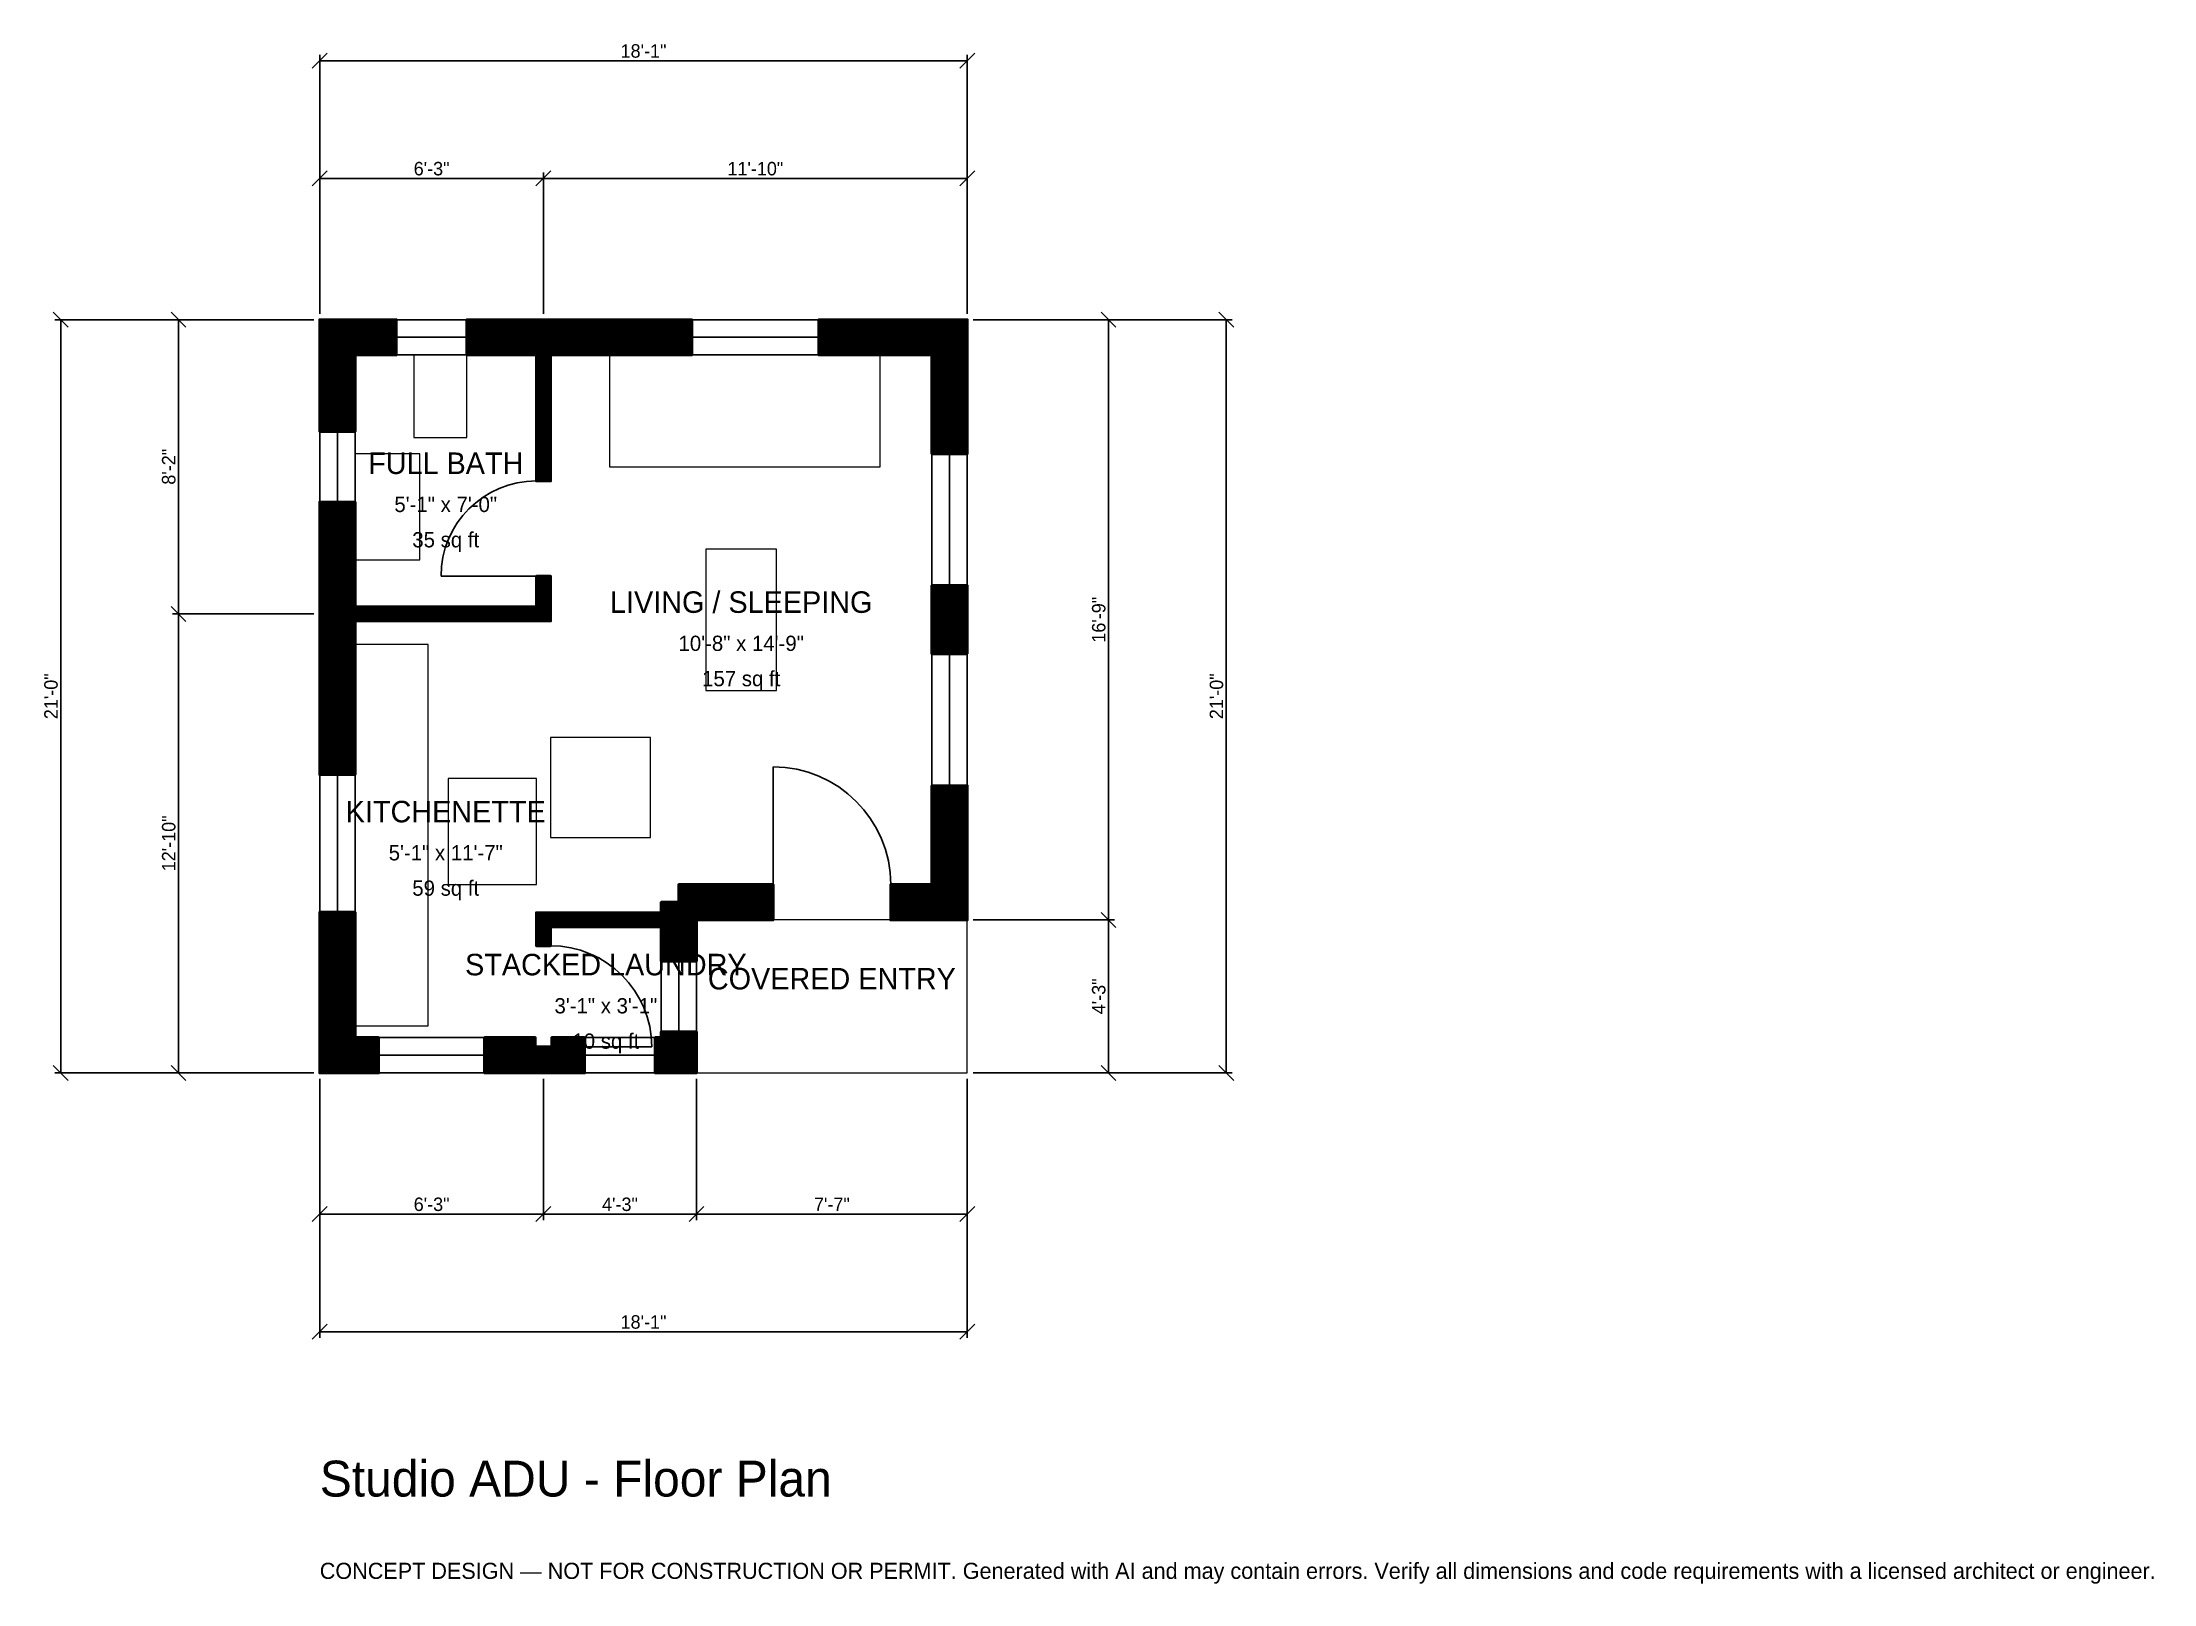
# Model space of a CAD drawing. Header units: inches. Extents: x -93 to 613, y -171 to 345.
import ezdxf
from ezdxf.enums import TextEntityAlignment as Align

# ---------------------------------------------------------------- set-up
doc = ezdxf.new("R2010")
doc.units = ezdxf.units.IN
doc.header["$MEASUREMENT"] = 0
doc.linetypes.add('DASHED', pattern=[0.6, 0.5, -0.1])
for name, color, linetype, lineweight in [('A-ANNO-DIMS', 1, 'Continuous', 13), ('A-ANNO-TEXT', 7, 'Continuous', 18), ('A-AREA-IDEN', 7, 'Continuous', 18), ('A-DOOR', 2, 'Continuous', 25), ('A-FLOR-FIXT', 9, 'Continuous', 13), ('A-FURN', 9, 'Continuous', 13), ('A-GLAZ', 4, 'Continuous', 25), ('A-SITE-PAVE', 8, 'Continuous', 13), ('A-WALL', 7, 'Continuous', 50), ('A-WALL-PATT', 8, 'Continuous', 13)]:
    doc.layers.add(name, color=color, linetype=linetype, lineweight=lineweight)
doc.dimstyles.new('PLAN', dxfattribs={"dimtxt": 4.5, "dimasz": 3, "dimexe": 2, "dimexo": 2, "dimgap": 1, "dimtad": 1, "dimdec": 0, "dimlunit": 4, "dimtsz": 2.5, "dimcen": 2.5, "dimclrd": 1, "dimclre": 1, "dimazin": 3, "dimtfac": 1, "dimtmove": 0, "dimatfit": 3})

msp = doc.modelspace()

# ---------------------------------------------------------------- hatches: boundary and pattern name
at = {"layer": 'A-WALL-PATT'}
h = msp.add_hatch(dxfattribs=at)
h.set_pattern_fill('ANSI31', color=8, scale=0.8)
h.paths.add_polyline_path([(72.4409, 0), (72.4409, 0), (68.8976, 0), (55.1181, 0), (55.1181, 11.811), (68.8976, 11.811), (72.0472, 11.811), (72.0472, 8.6614), (77.5591, 8.6614), (77.5591, 11.811), (80.7087, 11.811), (88.5827, 11.811), (88.5827, 0), (80.7087, 0), (77.1654, 0), (77.1654, 0), (72.4409, 0)])
h.paths.add_polyline_path([(11.811, 0), (11.811, 0), (0, 0), (0, 0), (0, 0), (0, 11.811), (0, 11.811), (0, 53.7402), (11.811, 53.7402), (11.811, 11.811), (19.685, 11.811), (19.685, 0), (11.811, 0)])
h.paths.add_polyline_path([(0, 147.6378), (0, 151.1811), (0, 151.1811), (0, 155.9055), (0, 155.9055), (0, 159.4488), (0, 190.9449), (11.811, 190.9449), (11.811, 159.4488), (11.811, 155.9055), (72.4409, 155.9055), (72.4409, 166.1417), (77.1654, 166.1417), (77.1654, 155.9055), (77.1654, 151.1811), (72.4409, 151.1811), (11.811, 151.1811), (11.811, 147.6378), (11.811, 99.8031), (0, 99.8031), (0, 147.6378)])
h.paths.add_polyline_path([(0, 240.1575), (0, 240.1575), (0, 251.9685), (0, 251.9685), (0, 251.9685), (0, 251.9685), (11.811, 251.9685), (11.811, 251.9685), (25.5906, 251.9685), (25.5906, 240.1575), (11.811, 240.1575), (11.811, 214.5669), (0, 214.5669), (0, 240.1575)])
h.paths.add_polyline_path([(72.4409, 251.9685), (72.4409, 251.9685), (77.1654, 251.9685), (77.1654, 251.9685), (80.7087, 251.9685), (80.7087, 251.9685), (124.4094, 251.9685), (124.4094, 240.1575), (77.1654, 240.1575), (77.1654, 198.0315), (72.4409, 198.0315), (72.4409, 240.1575), (68.8976, 240.1575), (68.8976, 240.1575), (49.2126, 240.1575), (49.2126, 251.9685), (72.4409, 251.9685)])
h.paths.add_polyline_path([(204.7244, 251.9685), (204.7244, 251.9685), (216.5354, 251.9685), (216.5354, 251.9685), (216.5355, 251.9685), (216.5355, 240.1575), (216.5354, 240.1575), (216.5354, 207.0866), (204.7244, 207.0866), (204.7244, 240.1575), (166.9291, 240.1575), (166.9291, 251.9685), (204.7244, 251.9685)])
h.paths.add_polyline_path([(216.5354, 140.1575), (204.7244, 140.1575), (204.7244, 162.9921), (216.5354, 162.9921), (216.5354, 140.1575)])
h.paths.add_polyline_path([(216.5354, 62.9921), (216.5355, 62.9921), (216.5355, 51.1811), (216.5354, 51.1811), (216.5354, 51.1811), (204.7244, 51.1811), (204.7244, 51.1811), (190.9449, 51.1811), (190.9449, 62.9921), (204.7244, 62.9921), (204.7244, 96.063), (216.5354, 96.063), (216.5354, 62.9921)])
h.paths.add_polyline_path([(128.3465, 51.1811), (128.3465, 51.1811), (125.9843, 51.1811), (125.9843, 48.8189), (125.9843, 48.8189), (125.9843, 37.4016), (114.1732, 37.4016), (114.1732, 48.8189), (77.1654, 48.8189), (77.1654, 42.5197), (72.4409, 42.5197), (72.4409, 48.8189), (72.4409, 53.5433), (77.1654, 53.5433), (114.1732, 53.5433), (114.1732, 57.0866), (120.0787, 57.0866), (120.0787, 62.9921), (151.5748, 62.9921), (151.5748, 51.1811), (128.3465, 51.1811)])
h.paths.add_polyline_path([(125.9843, 11.811), (125.9843, 11.811), (125.9843, 0), (125.9843, 0), (125.9843, 0), (114.1732, 0), (114.1732, 0), (112.2047, 0), (112.2047, 11.811), (114.1732, 11.811), (114.1732, 13.7795), (125.9843, 13.7795), (125.9843, 11.811)])

# ---------------------------------------------------------------- linework, layer by layer
at = {"layer": 'A-DOOR'}
for p, q in [((72.4409, 166.1417), (40.5512, 166.1417)), ((151.5748, 62.9921), (151.5748, 102.3622)), ((77.1654, 8.6614), (111.0236, 8.6614))]:
    msp.add_line(p, q, dxfattribs=at)
for centre, radius, start, end in [((72.4409, 166.1417), 31.8898, 90, 180), ((151.5748, 62.9921), 39.3701, 0, 90), ((77.1654, 8.6614), 33.8583, 0, 90)]:
    msp.add_arc(centre, radius, start, end, dxfattribs=at)
at = {"layer": 'A-FLOR-FIXT'}
for points in [[(31.4961, 212.5984), (49.2126, 212.5984), (49.2126, 240.1575), (31.4961, 240.1575)], [(11.811, 171.6535), (33.4646, 171.6535), (33.4646, 207.0866), (11.811, 207.0866)], [(11.811, 15.748), (36.2205, 15.748), (36.2205, 143.3071), (11.811, 143.3071)]]:
    msp.add_lwpolyline(points, close=True, dxfattribs=at)
at = {"layer": 'A-FURN'}
for points in [[(96.8504, 202.7559), (187.4016, 202.7559), (187.4016, 240.1575), (96.8504, 240.1575)], [(129.1339, 127.9528), (152.7559, 127.9528), (152.7559, 175.1969), (129.1339, 175.1969)], [(77.1654, 78.7402), (110.6299, 78.7402), (110.6299, 112.2047), (77.1654, 112.2047)], [(42.9134, 62.9921), (72.4409, 62.9921), (72.4409, 98.4252), (42.9134, 98.4252)]]:
    msp.add_lwpolyline(points, close=True, dxfattribs=at)
at = {"layer": 'A-GLAZ'}
for p, q in [((25.5906, 251.9685), (49.2126, 251.9685)), ((124.4094, 251.9685), (166.9291, 251.9685)), ((25.5906, 246.063), (49.2126, 246.063)), ((25.5906, 240.1575), (49.2126, 240.1575)), ((124.4094, 246.063), (166.9291, 246.063)), ((124.4094, 240.1575), (166.9291, 240.1575)), ((0, 190.9449), (0, 214.5669)), ((5.9055, 190.9449), (5.9055, 214.5669)), ((11.811, 190.9449), (11.811, 214.5669)), ((204.7244, 162.9921), (204.7244, 207.0866)), ((210.6299, 162.9921), (210.6299, 207.0866)), ((216.5354, 162.9921), (216.5354, 207.0866)), ((204.7244, 96.063), (204.7244, 140.1575)), ((210.6299, 96.063), (210.6299, 140.1575)), ((216.5354, 96.063), (216.5354, 140.1575)), ((0, 53.7402), (0, 99.8031)), ((5.9055, 53.7402), (5.9055, 99.8031)), ((11.811, 53.7402), (11.811, 99.8031)), ((114.1732, 13.7795), (114.1732, 37.4016)), ((120.0787, 13.7795), (120.0787, 37.4016)), ((125.9843, 13.7795), (125.9843, 37.4016)), ((19.685, 11.811), (55.1181, 11.811)), ((88.5827, 11.811), (112.2047, 11.811)), ((19.685, 5.9055), (55.1181, 5.9055)), ((19.685, 0), (55.1181, 0)), ((88.5827, 5.9055), (112.2047, 5.9055)), ((88.5827, 0), (112.2047, 0))]:
    msp.add_line(p, q, dxfattribs=at)
at = {"layer": 'A-SITE-PAVE', "linetype": 'DASHED'}
msp.add_lwpolyline([(125.9843, 0), (216.5354, 0), (216.5354, 51.1811), (125.9843, 51.1811)], close=True, dxfattribs=at)
at = {"layer": 'A-WALL'}
for points in [[(0, 240.1575), (0, 240.1575), (0, 251.9685), (0, 251.9685), (0, 251.9685), (0, 251.9685), (11.811, 251.9685), (11.811, 251.9685), (25.5906, 251.9685), (25.5906, 240.1575), (11.811, 240.1575), (11.811, 214.5669), (0, 214.5669), (0, 240.1575)], [(72.4409, 251.9685), (72.4409, 251.9685), (77.1654, 251.9685), (77.1654, 251.9685), (80.7087, 251.9685), (80.7087, 251.9685), (124.4094, 251.9685), (124.4094, 240.1575), (77.1654, 240.1575), (77.1654, 198.0315), (72.4409, 198.0315), (72.4409, 240.1575), (68.8976, 240.1575), (68.8976, 240.1575), (49.2126, 240.1575), (49.2126, 251.9685), (72.4409, 251.9685)], [(204.7244, 251.9685), (204.7244, 251.9685), (216.5354, 251.9685), (216.5354, 251.9685), (216.5355, 251.9685), (216.5355, 240.1575), (216.5354, 240.1575), (216.5354, 207.0866), (204.7244, 207.0866), (204.7244, 240.1575), (166.9291, 240.1575), (166.9291, 251.9685), (204.7244, 251.9685)], [(0, 147.6378), (0, 151.1811), (0, 151.1811), (0, 155.9055), (0, 155.9055), (0, 159.4488), (0, 190.9449), (11.811, 190.9449), (11.811, 159.4488), (11.811, 155.9055), (72.4409, 155.9055), (72.4409, 166.1417), (77.1654, 166.1417), (77.1654, 155.9055), (77.1654, 151.1811), (72.4409, 151.1811), (11.811, 151.1811), (11.811, 147.6378), (11.811, 99.8031), (0, 99.8031), (0, 147.6378)], [(216.5354, 140.1575), (204.7244, 140.1575), (204.7244, 162.9921), (216.5354, 162.9921), (216.5354, 140.1575)], [(216.5354, 62.9921), (216.5355, 62.9921), (216.5355, 51.1811), (216.5354, 51.1811), (216.5354, 51.1811), (204.7244, 51.1811), (204.7244, 51.1811), (190.9449, 51.1811), (190.9449, 62.9921), (204.7244, 62.9921), (204.7244, 96.063), (216.5354, 96.063), (216.5354, 62.9921)], [(128.3465, 51.1811), (128.3465, 51.1811), (125.9843, 51.1811), (125.9843, 48.8189), (125.9843, 48.8189), (125.9843, 37.4016), (114.1732, 37.4016), (114.1732, 48.8189), (77.1654, 48.8189), (77.1654, 42.5197), (72.4409, 42.5197), (72.4409, 48.8189), (72.4409, 53.5433), (77.1654, 53.5433), (114.1732, 53.5433), (114.1732, 57.0866), (120.0787, 57.0866), (120.0787, 62.9921), (151.5748, 62.9921), (151.5748, 51.1811), (128.3465, 51.1811)], [(11.811, 0), (11.811, 0), (0, 0), (0, 0), (0, 0), (0, 11.811), (0, 11.811), (0, 53.7402), (11.811, 53.7402), (11.811, 11.811), (19.685, 11.811), (19.685, 0), (11.811, 0)], [(72.4409, 0), (72.4409, 0), (68.8976, 0), (55.1181, 0), (55.1181, 11.811), (68.8976, 11.811), (72.0472, 11.811), (72.0472, 8.6614), (77.5591, 8.6614), (77.5591, 11.811), (80.7087, 11.811), (88.5827, 11.811), (88.5827, 0), (80.7087, 0), (77.1654, 0), (77.1654, 0), (72.4409, 0)], [(125.9843, 11.811), (125.9843, 11.811), (125.9843, 0), (125.9843, 0), (125.9843, 0), (114.1732, 0), (114.1732, 0), (112.2047, 0), (112.2047, 11.811), (114.1732, 11.811), (114.1732, 13.7795), (125.9843, 13.7795), (125.9843, 11.811)]]:
    msp.add_lwpolyline(points, close=True, dxfattribs=at)

# ---------------------------------------------------------------- texts
at = {"layer": 'A-ANNO-TEXT'}
for s, height, p in [('Studio ADU - Floor Plan', 12, (0, -141.7323)), ('CONCEPT DESIGN — NOT FOR CONSTRUCTION OR PERMIT. Generated with AI and may contain errors. Verify all dimensions and code requirements with a licensed architect or engineer.', 5.4, (0, -169.2913))]:
    msp.add_text(s, height=height, dxfattribs=at).set_placement(p)
at = {"layer": 'A-AREA-IDEN'}
for s, height, p in [('FULL BATH', 7.2, (42.126, 203.937)), ('5\'-1" x 7\'-0"', 5.1, (42.126, 190.1575)), ('35 sq ft', 5.1, (42.126, 178.3465)), ('LIVING / SLEEPING', 7.2, (140.9449, 157.4803)), ('10\'-8" x 14\'-9"', 5.1, (140.9449, 143.7008)), ('157 sq ft', 5.1, (140.9449, 131.8898)), ('KITCHENETTE', 7.2, (42.126, 87.4016)), ('5\'-1" x 11\'-7"', 5.1, (42.126, 73.622)), ('59 sq ft', 5.1, (42.126, 61.811)), ('STACKED LAUNDRY', 7.2, (95.6693, 36.2205)), ('COVERED ENTRY', 7.2, (171.2598, 31.4961)), ('3\'-1" x 3\'-1"', 5.1, (95.6693, 22.4409)), ('10 sq ft', 5.1, (95.6693, 10.6299))]:
    msp.add_text(s, height=height, dxfattribs=at).set_placement(p, align=Align.MIDDLE_CENTER)

# ---------------------------------------------------------------- dimensions: what is measured, and where the dimension line sits
at = {"layer": 'A-ANNO-DIMS'}
for base, p1, p2, text in [((0, 338.5827), (0, 251.9685), (216.5354, 251.9685), '18\'-1"'), ((0, 299.2126), (0, 251.9685), (74.8031, 251.9685), '6\'-3"'), ((74.8031, 299.2126), (74.8031, 251.9685), (216.5354, 251.9685), '11\'-10"'), ((0, -47.2441), (0, 0), (74.8031, 0), '6\'-3"'), ((0, -86.6142), (0, 0), (216.5354, 0), '18\'-1"'), ((74.8031, -47.2441), (74.8031, 0), (125.9843, 0), '4\'-3"'), ((125.9843, -47.2441), (125.9843, 0), (216.5354, 0), '7\'-7"')]:
    msp.add_linear_dim(base=base, p1=p1, p2=p2, text=text, dimstyle='PLAN', dxfattribs=at).render()
for base, p1, p2, text in [((-86.6142, 0), (0, 0), (0, 251.9685), '21\'-0"'), ((-47.2441, 153.5433), (0, 153.5433), (0, 251.9685), '8\'-2"'), ((263.7795, 51.1811), (216.5354, 51.1811), (216.5354, 251.9685), '16\'-9"'), ((303.1496, 0), (216.5354, 0), (216.5354, 251.9685), '21\'-0"'), ((-47.2441, 0), (0, 0), (0, 153.5433), '12\'-10"'), ((263.7795, 0), (216.5354, 0), (216.5354, 51.1811), '4\'-3"')]:
    msp.add_linear_dim(base=base, p1=p1, p2=p2, angle=90, text=text, dimstyle='PLAN', dxfattribs=at).render()

doc.saveas('drawing.dxf')
